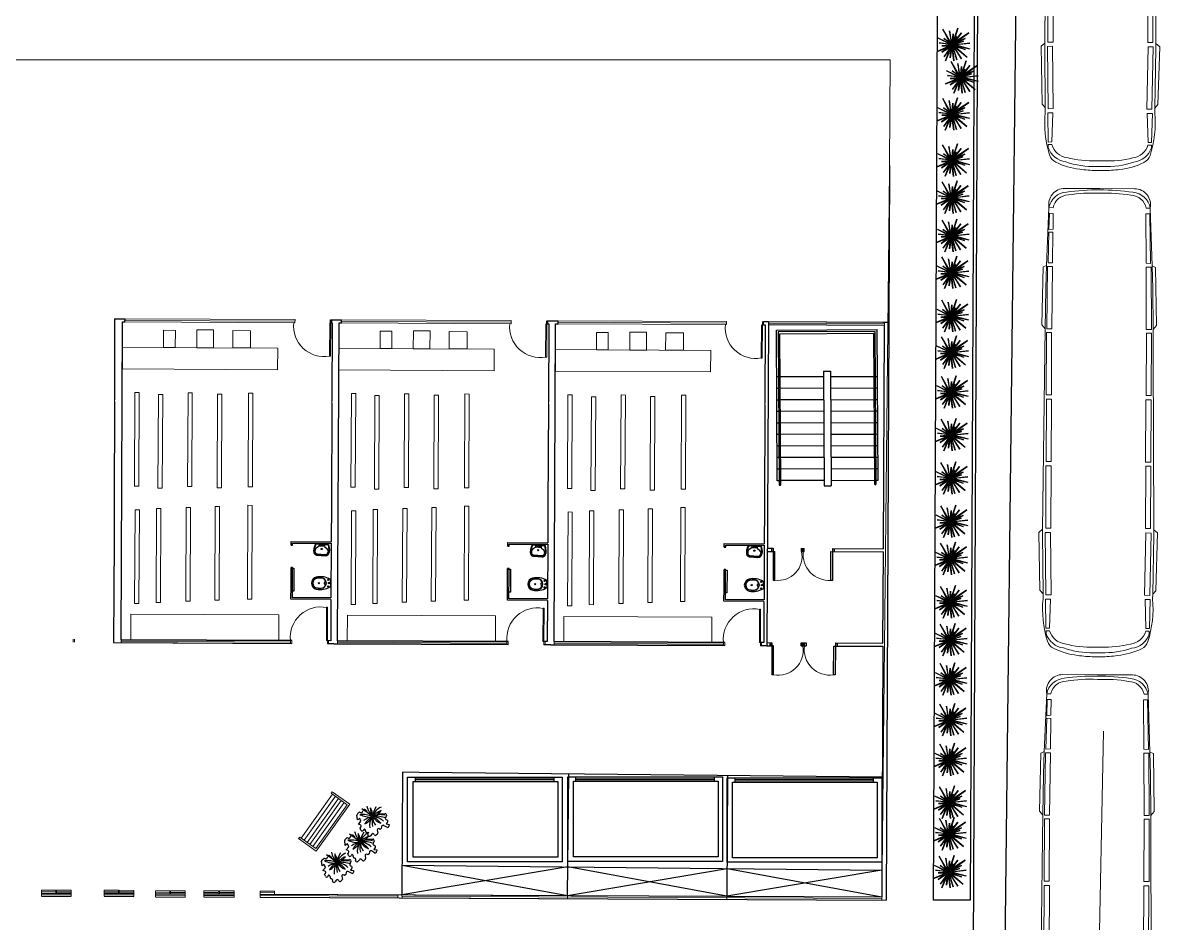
# Model space of a CAD drawing. Header units: metres. Extents: x 322294 to 7190115, y 7390841 to 10157759.
# Drawn here: x 323179.22 to 323210.85, y 7393270.47 to 7393295.47 of the extents above; entities that cross this region are included whole.
import ezdxf

# ---------------------------------------------------------------- set-up
doc = ezdxf.new("R2010")
doc.units = ezdxf.units.M
doc.layers.get('0').update_dxf_attribs({"lineweight": 18})
for name, color, linetype, lineweight in [('100_SIST_VIARIO_MEIO_FIO', 1, 'Continuous', 18), ('206_MURO_E_MURO_ARRIMO', 7, 'Continuous', 18), ('352_HIDROG_INTERM_TOP', 4, 'Continuous', 18), ('ESQUADRIA', 2, 'Continuous', 15), ('linagrossa', 7, 'Continuous', 25), ('MÓVEIS', 7, 'Continuous', 13), ('PISO', 254, 'Continuous', 9), ('VIDRO', 4, 'Continuous', 15)]:
    doc.layers.add(name, color=color, linetype=linetype, lineweight=lineweight)
for name, color, linetype in [('Alvenaria', 6, 'Continuous'), ('Corrimão', 1, 'Continuous'), ('greeb', 92, 'Continuous'), ('HIDRAULICA', 3, 'Continuous'), ('PECAS', 2, 'Continuous'), ('VEGET', 64, 'Continuous')]:
    doc.layers.add(name, color=color, linetype=linetype)

# ---------------------------------------------------------------- blocks, each defined once
blk = doc.blocks.new('terrestres_17')
at = {"color": 2}
for p, q in [((-1824.3, 139.3), (-2155.7, 126.6)), ((-1816.4, 159), (-1824.3, 139.3)), ((-1694.1, 143.5), (-1824.3, 139.3)), ((-1483.7, 164.6), (-1816.4, 159)), ((-1694.1, 143.5), (-1461.4, 145.6)), ((-1461.4, 145.6), (-1483.7, 164.6)), ((-1461.4, 145.6), (-1325.5, 146.9)), ((-313.5, 155.1), (-1325.5, 146.9)), ((-295.3, 176.4), (-313.5, 155.1)), ((-285.2, 155.3), (-313.5, 155.1)), ((36.3, 168.3), (-295.3, 176.4)), ((-285.2, 155.3), (56, 150.7)), ((56, 150.7), (36.3, 168.3)), ((56, 150.7), (84.4, 150.3)), ((-2155.7, 126.6), (-2155.7, 103.5)), ((-2266.2, -163.6), (-2266.2, 36.4)), ((-2266.2, -163.6), (-2266.2, -363.6)), ((-2155.7, -453.9), (-2155.7, -430.7)), ((-1824.3, -466.6), (-2155.7, -453.9)), ((-1694.1, -470.7), (-1824.3, -466.6)), ((-1816.4, -486.3), (-1824.3, -466.6)), ((-1483.7, -491.9), (-1816.4, -486.3)), ((-1694.1, -470.7), (-1461.4, -472.9)), ((-1461.4, -472.9), (-1483.7, -491.9)), ((-1461.4, -472.9), (-1325.5, -474.2)), ((-313.5, -482.4), (-1325.5, -474.2)), ((-285.2, -482.6), (-313.5, -482.4)), ((-295.3, -503.7), (-313.5, -482.4)), ((36.3, -495.6), (-295.3, -503.7)), ((-285.2, -482.6), (56, -478)), ((56, -478), (36.3, -495.6)), ((56, -478), (84.4, -477.6))]:
    blk.add_line(p, q, dxfattribs=at)
for points in [[(-1460.9, 107.1), (-1817.8, 103.9), (-1818.1, 133.2), (-1461.1, 136.3)], [(-1082.8, 107.9), (-1439.8, 107.9), (-1439.8, 137.2), (-1082.8, 137.2)], [(-701.3, 106.7), (-1058.3, 106.7), (-1058.3, 136), (-701.2, 136)], [(-319.8, 107.8), (-676.8, 107.8), (-676.8, 137.1), (-319.7, 137.1)], [(61.7, 104.3), (-295.2, 110.3), (-294.7, 139.6), (62.3, 133.6)], [(252.5, 112.5), (86.3, 106.8), (86.8, 136.1), (253.1, 133)], [(-2032.7, -429.9), (-2123, -428.9), (-2123.7, -451.6), (-2029.7, -453.6)], [(-1840.6, -431.8), (-2015.2, -430.7), (-2016, -453.4), (-1839.4, -457.3)], [(-1460.9, -434.3), (-1817.8, -431.2), (-1818.1, -460.4), (-1461.1, -463.6)], [(-1082.8, -435.2), (-1439.8, -435.2), (-1439.8, -464.5), (-1082.8, -464.5)], [(-701.3, -434), (-1058.3, -434), (-1058.3, -463.3), (-701.2, -463.3)], [(-319.8, -435.1), (-676.8, -435.1), (-676.8, -464.4), (-319.7, -464.4)], [(61.7, -431.6), (-295.2, -437.6), (-294.7, -466.9), (62.3, -460.9)], [(252.5, -439.7), (86.3, -434.1), (86.8, -463.4), (253.1, -460.3)]]:
    blk.add_lwpolyline(points, close=True, dxfattribs=at)
for points in [[(284, 132), (268.1, 132), (268.1, 112, -0.297448), (341.9, 25.2, -0.074649), (359.7, -144.6, -0.992585)], [(284, 132, -0.287049), (366.2, 31.5, -0.090034), (392.3, -144.4, -1.028789)], [(-2155.7, 126.6, 0.341663), (-2245.7, 26.5, 0.034688), (-2258.9, -163.5, -0.003915)], [(-2155.7, 103.5, 0.348631), (-2228.8, 15.9, 0.053738), (-2239.1, -163.3, -0.027372)], [(-2258.9, -163.6, -0.000026), (-2258.9, -163.5, 0.003683)], [(-2258.9, -163.6, -0.000026), (-2258.9, -163.5, 0.003683)], [(-2258.9, -163.6, 0.000026), (-2258.9, -163.8, -0.003683)], [(-2258.9, -163.6, 0.000026), (-2258.9, -163.8, -0.003683)], [(-2155.7, -453.9, -0.341663), (-2245.7, -353.8, -0.034688), (-2258.9, -163.8, 0.003915)], [(-2155.7, -430.7, -0.348631), (-2228.8, -343.2, -0.053738), (-2239.1, -164, 0.027372)], [(284, -459.3), (268.1, -459.3), (268.1, -439.2, 0.297448), (341.9, -352.5, 0.074649), (359.7, -182.6, 0.992585)], [(284, -459.3, 0.287049), (366.2, -358.8, 0.090034), (392.3, -182.9, 1.028789)], [(360.5, -163.6, 0.006599), (359.7, -144.6, 0.928253)], [(360.5, -163.6, -0.006599), (359.7, -182.6, -0.928253)], [(392.8, -163.6, 0.007789), (392.3, -144.4, 0.966191)], [(392.8, -163.6, -0.007789), (392.3, -182.9, -0.966191)]]:
    blk.add_lwpolyline(points, format="xyb", dxfattribs=at)
blk.add_lwpolyline([(-2123.7, 124.3), (-1839.4, 130), (-1840.6, 104.5), (-2123, 101.6), (-2123.7, 124.3)], dxfattribs=at)
for centre, radius, start, end in [((141.7, -465.3), 618.3, 72.53797, 95.31912), ((-2174.1, 36.4), 92.1, 78.52265, 180), ((305.3, 58), 70, 25.84124, 71.75702), ((-15, -97.2), 426, 6.50862, 25.84124), ((-356, -155), 771.6, 0.79761, 7.90516), ((-356, -172.3), 771.6, 352.09484, 359.20239), ((-722.1, -147.2), 1137.6, 359.17009, 0.14659), ((-722.1, -180.1), 1137.6, 359.85341, 0.82991), ((-15, -230.1), 426, 334.15876, 353.49138), ((-2174.1, -363.6), 92.1, 180, 281.47735), ((141.7, 138), 618.3, 264.68088, 287.46203), ((305.3, -385.3), 70, 288.24298, 334.15876)]:
    blk.add_arc(centre, radius, start, end, dxfattribs=at)
blk = doc.blocks.new('*U52')
at = {"color": 7, "xscale": 0.004847731468392426, "yscale": 0.004847731468392426, "zscale": 0.004847731468392426}
blk.add_blockref('terrestres_17', (4.486, 0.793), dxfattribs=at)
blk = doc.blocks.new('*U53')
at = {"layer": '100_SIST_VIARIO_MEIO_FIO', "color": 0, "linetype": 'ByBlock', "lineweight": -2, "transparency": 16777216}
for p in [(27, 0), (40.5, 0), (54, 0)]:
    blk.add_blockref('*U52', p, dxfattribs=at)
blk = doc.blocks.new('new block.dwg vaso sanitario')
at = {"layer": 'PECAS', "color": 0}
for q in [(0, 95.742742), (0, -95.742742)]:
    blk.add_line((0, 0), q, dxfattribs=at)
for centre, radius in [((40.000002, 0), 17.500001), ((62.500003, 91.500003), 17.500001), ((325.000014, 0), 15.000001), ((62.500003, -91.500004), 17.500001)]:
    blk.add_circle(centre, radius, dxfattribs=at)
for centre, radius, start, end in [((7.500001, 95.742742), 7.5, 120.612911, 180), ((281.877309, -367.965429), 546.302538, 78.038978, 120.612911), ((257.500011, 0), 145.000006, 94.115245, 180), ((257.500011, 0), 145.000006, 180, 265.884755), ((257.500011, 0), 138.500006, 94.115245, 180), ((257.500011, 0), 138.500006, 180, 265.884755), ((145.000006, 0), 30.000001, 213.541951, 146.458049), ((282.97582, -354.084727), 500.00002, 77.754014, 94.115245), ((282.97582, -354.084727), 493.50002, 77.754014, 94.115245), ((359.829176, 0), 131.170844, 0, 77.754014), ((359.829176, 0), 131.170844, 282.245986, 0), ((359.829176, 0), 137.670844, 0, 77.754014), ((359.829176, 0), 137.670844, 282.245986, 0), ((359.829176, 0), 170.170846, 0, 78.038978), ((359.829176, 0), 170.170846, 281.961022, 0), ((7.500001, -95.742742), 7.5, 180, 239.387089), ((281.877309, 367.965428), 546.302538, 239.387089, 281.961022), ((282.97582, 354.084726), 500.00002, 265.884755, 282.245986), ((282.97582, 354.084726), 493.50002, 265.884755, 282.245986)]:
    blk.add_arc(centre, radius, start, end, dxfattribs=at)
blk = doc.blocks.new('Escada Emergência')
at = {"layer": 'Alvenaria'}
for p, q in [((-4.18, -0.05), (-4.18, 0)), ((-4.18, 0), (0, 0)), ((-3.86, -0.05), (-3.86, 0)), ((-3.54, -0.05), (-3.54, 0)), ((-3.22, -0.05), (-3.22, 0)), ((-2.9, -0.05), (-2.9, 0)), ((-2.58, -0.05), (-2.58, 0)), ((-2.26, -0.05), (-2.26, 0)), ((-1.94, -0.05), (-1.94, 0)), ((-1.62, -0.05), (-1.62, 0)), ((-1.3, -0.05), (-1.3, 0)), ((0, -2.8), (0, 0)), ((-4.18, -1.3), (-4.18, -0.1)), ((-3.86, -1.3), (-3.86, -0.1)), ((-3.54, -1.3), (-3.54, -0.1)), ((-3.22, -1.3), (-3.22, -0.1)), ((-2.9, -1.3), (-2.9, -0.1)), ((-2.58, -1.3), (-2.58, -0.1)), ((-2.26, -1.3), (-2.26, -0.1)), ((-1.94, -1.3), (-1.94, -0.1)), ((-1.62, -1.3), (-1.62, -0.1)), ((-1.3, -1.3), (-1.3, -0.1)), ((-1.15, -1.3), (-4.33, -1.3)), ((-4.33, -1.5), (-4.33, -1.3)), ((-1.15, -1.5), (-4.33, -1.5)), ((-4.18, -1.5), (-4.18, -2.7)), ((-3.86, -1.5), (-3.86, -2.7)), ((-3.54, -1.5), (-3.54, -2.7)), ((-3.22, -1.5), (-3.22, -2.7)), ((-2.9, -1.5), (-2.9, -2.7)), ((-2.58, -1.5), (-2.58, -2.7)), ((-2.26, -1.5), (-2.26, -2.7)), ((-1.94, -1.5), (-1.94, -2.7)), ((-1.62, -1.5), (-1.62, -2.7)), ((-1.3, -1.5), (-1.3, -2.7)), ((-1.15, -1.5), (-1.15, -1.3)), ((-4.18, -2.75), (-4.18, -2.8)), ((-4.18, -2.8), (0, -2.8)), ((-3.86, -2.75), (-3.86, -2.8)), ((-3.54, -2.75), (-3.54, -2.8)), ((-3.22, -2.75), (-3.22, -2.8)), ((-2.9, -2.75), (-2.9, -2.8)), ((-2.58, -2.75), (-2.58, -2.8)), ((-2.26, -2.75), (-2.26, -2.8)), ((-1.94, -2.75), (-1.94, -2.8)), ((-1.62, -2.75), (-1.62, -2.8)), ((-1.3, -2.75), (-1.3, -2.8))]:
    blk.add_line(p, q, dxfattribs=at)
at = {"layer": 'Corrimão'}
blk.add_lwpolyline([(-4.28, -0.05), (-0.05, -0.05), (-0.05, -2.75), (-4.28, -2.75, -1), (-4.28, -2.7), (-0.1, -2.7), (-0.1, -0.1), (-4.28, -0.1, -1)], format="xyb", close=True, dxfattribs=at)
blk = doc.blocks.new('pia de banheiro')
at = {"layer": 'HIDRAULICA', "color": 0}
for p, q in [((-1167.941, -47.098), (-1167.741, -47.048)), ((-1167.941, -47.598), (-1167.941, -47.098)), ((-1167.921, -47.113), (-1167.736, -47.067)), ((-1167.921, -47.582), (-1167.921, -47.113)), ((-1167.921, -47.248), (-1167.841, -47.248)), ((-1167.841, -47.248), (-1167.767, -47.141)), ((-1167.841, -47.248), (-1167.841, -47.448)), ((-1167.741, -47.048), (-1167.632, -47.048)), ((-1167.741, -47.068), (-1167.632, -47.068)), ((-1167.685, -47.098), (-1167.632, -47.098)), ((-1167.541, -47.506), (-1167.541, -47.189)), ((-1167.511, -47.506), (-1167.511, -47.189)), ((-1167.491, -47.506), (-1167.491, -47.189)), ((-1167.941, -47.598), (-1167.741, -47.648)), ((-1167.841, -47.448), (-1167.921, -47.448)), ((-1167.921, -47.582), (-1167.736, -47.628)), ((-1167.841, -47.448), (-1167.771, -47.553)), ((-1167.741, -47.628), (-1167.632, -47.628)), ((-1167.741, -47.648), (-1167.632, -47.648)), ((-1167.687, -47.598), (-1167.632, -47.598))]:
    blk.add_line(p, q, dxfattribs=at)
for centre, radius in [((-1167.881, -47.348), 0.0195), ((-1167.881, -47.298), 0.0183), ((-1167.741, -47.348), 0.0234), ((-1167.881, -47.398), 0.0182)]:
    blk.add_circle(centre, radius, dxfattribs=at)
for centre, radius, start, end in [((-1167.685, -47.198), 0.1, 90, 145.2405), ((-1167.632, -47.189), 0.141, 0, 90), ((-1167.632, -47.189), 0.121, 0, 90), ((-1167.632, -47.189), 0.0914, 0, 90), ((-1167.687, -47.498), 0.1, 213.7272, 270), ((-1167.632, -47.506), 0.0914, 270, 0), ((-1167.632, -47.506), 0.121, 270, 0), ((-1167.632, -47.506), 0.141, 270, 0)]:
    blk.add_arc(centre, radius, start, end, dxfattribs=at)
blk = doc.blocks.new('tree-pl-31')
at = {"color": 0, "linetype": 'ByBlock'}
for p, q in [((-1.118, 0.086), (-0.991, 0.248)), ((-0.991, 0.248), (-0.91, 0.222)), ((-0.025, 0.096), (-0.862, 0.508)), ((-0.783, 0.29), (-0.75, 0.409)), ((-0.607, 0.471), (-0.458, 0.392)), ((0.314, 0.334), (0.829, 0.44)), ((0.946, 0.317), (0.902, 0.145)), ((0.977, 0.023), (1.035, 0.01)), ((-1.042, -0.33), (-1.136, -0.004)), ((-0.905, -0.207), (-1.042, -0.33)), ((-0.926, -0.64), (-0.782, -0.388)), ((-0.787, -0.657), (-0.926, -0.64)), ((-0.782, -0.388), (-0.905, -0.207)), ((-0.761, -0.878), (-0.716, -0.812)), ((0.668, -0.734), (0.62, -0.71)), ((0.74, -0.655), (0.668, -0.734)), ((0.74, -0.513), (0.74, -0.655)), ((1.118, -0.503), (0.872, -0.418)), ((1.101, -0.136), (1.021, -0.279)), ((1.021, -0.279), (1.238, -0.279)), ((1.238, -0.279), (1.25, -0.398)), ((-0.679, -1.011), (-0.761, -0.878)), ((-0.472, -0.907), (-0.499, -0.99)), ((-0.446, -0.906), (-0.472, -0.907)), ((-0.214, -1.12), (-0.244, -1.12)), ((-0.14, -1.29), (-0.129, -1.269)), ((-0.077, -1.333), (-0.14, -1.29)), ((0.128, -1.175), (0.069, -1.294)), ((0.32, -1.182), (0.291, -1.15)), ((0.533, -1.094), (0.473, -1.174)), ((0.481, -0.835), (0.551, -1.015))]:
    blk.add_line(p, q, dxfattribs=at)
for centre, radius, start, end in [((1.163, -0.151), 1.219, 124.5644, 168.64432), ((-1.04, 0.024), 0.1, 141.86272, 196.07988), ((-0.44, -1.708), 1.837, 77.33424, 105.43579), ((-0.44, 1.834), 1.837, 254.56421, 282.66576), ((-0.88, 0.317), 0.1, 252.24341, 344.54933), ((-0.654, 0.383), 0.1, 62.15895, 164.54933), ((0.679, -1.616), 1.837, 111.56279, 134.18424), ((1.134, 1.495), 1.837, 204.01258, 231.15221), ((-1.181, 0.474), 1.219, 305.80884, 342.56663), ((0.68, -0.921), 1.219, 123.73175, 160.48954), ((-1.182, -0.151), 1.219, 11.35568, 42.1465), ((0.929, 0.831), 1.219, 187.74703, 218.98324), ((1.083, -0.411), 1.219, 157.12713, 196.64003), ((0.719, -0.892), 1.219, 84.39933, 129.21764), ((-0.565, -1.675), 1.837, 48.96319, 73.76269), ((1.485, -0.961), 1.837, 121.9513, 146.58474), ((-1.047, 1.569), 1.837, 303.45503, 328.08846), ((1.805, 0.115), 1.837, 157.61267, 180.81329), ((1.163, 0.343), 1.219, 191.35568, 223.75306), ((1.805, 0.077), 1.837, 179.18671, 202.43807), ((0.558, -1.662), 1.837, 77.21474, 107.99123), ((0.114, -1.127), 1.219, 55.24334, 95.82227), ((0.895, 0.903), 1.219, 222.07606, 257.97502), ((0.849, 0.342), 0.1, 345.74529, 101.55475), ((0.999, 0.121), 0.1, 165.74529, 257.31082), ((1.013, -0.088), 0.1, 330.96283, 77.31082), ((-0.798, -0.756), 0.1, 325.85938, 83.2062), ((0.574, -0.799), 0.1, 62.83364, 201.1591), ((0.84, -0.513), 0.1, 71.08283, 180), ((1.151, -0.408), 0.1, 251.08283, 6.00473), ((-0.594, -0.959), 0.1, 211.51649, 342.00791), ((-0.442, -1.006), 0.1, 356.15566, 92.29225), ((-0.242, -1.02), 0.1, 176.15566, 268.75374), ((-0.216, -1.22), 0.1, 330.5417, 88.75374), ((-0.021, -1.25), 0.1, 235.69401, 333.92079), ((0.218, -1.219), 0.1, 43.07036, 153.92079), ((0.393, -1.113), 0.1, 223.07036, 322.83506), ((0.453, -1.034), 0.1, 322.83506, 10.9464)]:
    blk.add_arc(centre, radius, start, end, dxfattribs=at)
blk = doc.blocks.new('BANCO DE PRAÇA')
at = {"layer": 'MÓVEIS'}
for p, q in [((-1258.724, -31.249), (-1257.124, -31.249)), ((-1258.724, -31.849), (-1258.724, -31.249)), ((-1258.674, -31.299), (-1257.174, -31.299)), ((-1258.674, -31.849), (-1258.674, -31.299)), ((-1257.174, -31.299), (-1257.174, -31.849)), ((-1257.124, -31.249), (-1257.124, -31.849)), ((-1258.674, -31.399), (-1257.174, -31.399)), ((-1258.674, -31.499), (-1257.174, -31.499)), ((-1258.674, -31.599), (-1257.174, -31.599)), ((-1258.724, -31.799), (-1258.724, -31.849)), ((-1258.724, -31.849), (-1258.674, -31.849)), ((-1258.674, -31.699), (-1257.174, -31.699)), ((-1258.674, -31.799), (-1257.174, -31.799)), ((-1258.674, -31.849), (-1258.674, -31.799)), ((-1257.174, -31.799), (-1257.174, -31.849)), ((-1257.174, -31.849), (-1257.124, -31.849)), ((-1257.124, -31.849), (-1257.124, -31.799))]:
    blk.add_line(p, q, dxfattribs=at)
blk = doc.blocks.new('A$C21090EC6')
for p, q in [((6.75, 6), (1.87, 12.75)), ((1.87, 12.75), (5.62, 7.12)), ((6.75, 6), (1.87, 9.75)), ((1.87, 9.75), (6.37, 6.37)), ((6.75, 6), (4.12, 11.25)), ((4.12, 11.25), (5.57, 7.63)), ((6.75, 6), (5.25, 10.5)), ((5.25, 10.5), (6.64, 7.02)), ((6.75, 6), (6, 13.12)), ((6, 13.12), (6.75, 7.5)), ((6.75, 6), (8.25, 13.12)), ((6.75, 7.5), (8.25, 13.12)), ((6.75, 6), (11.62, 12)), ((6.75, 6), (8.62, 11.25)), ((6.75, 6), (12.37, 9.75)), ((12.37, 9.75), (7.5, 6.75)), ((11.62, 12), (7.58, 7.33)), ((8.62, 11.25), (7.58, 7.33)), ((6.75, 6), (0, 8.25)), ((0, 8.25), (4.87, 6.75)), ((6.75, 6), (0.37, 2.25)), ((0.37, 2.25), (5.49, 4.81)), ((6.75, 6), (1.12, 4.87)), ((1.12, 4.87), (5.93, 5.52)), ((6.75, 6), (2.25, 6.37)), ((2.25, 6.37), (5.62, 6.37)), ((6.75, 6), (3.37, 7.87)), ((3.37, 7.87), (4.87, 6.75)), ((6.75, 6), (4.12, 0.37)), ((6.75, 6), (4.12, 2.62)), ((4.12, 2.62), (5.93, 5.52)), ((6.37, 4.87), (4.12, 0.37)), ((6.75, 6), (6, 0.75)), ((6, 0.75), (6.37, 4.87)), ((6.75, 6), (12.75, 7.87)), ((6.75, 6), (13.12, 6.75)), ((6.75, 6), (9.37, 0)), ((6.75, 6), (13.12, 3.37)), ((6.75, 6), (7.12, 1.87)), ((6.75, 6), (12, 5.25)), ((6.75, 6), (9.75, 1.87)), ((6.75, 6), (11.62, 2.62)), ((7.12, 1.87), (7.12, 4.87)), ((12.75, 7.87), (7.5, 6.37)), ((13.12, 6.75), (7.5, 6)), ((9.75, 1.87), (7.5, 5.25)), ((9.37, 0), (7.5, 4.87)), ((12, 5.25), (7.87, 5.62)), ((13.12, 3.37), (8.25, 5.25)), ((8.25, 5.25), (11.62, 2.62)), ((4.12, 0.37), (4.12, 0.37))]:
    blk.add_line(p, q)

msp = doc.modelspace()

# ---------------------------------------------------------------- linework, layer by layer
at = {"layer": '206_MURO_E_MURO_ARRIMO'}
msp.add_line((323208.937, 7393259.747), (323209.251, 7393275.805), dxfattribs=at)
at = {"layer": '352_HIDROG_INTERM_TOP'}
for p, q in [((323149.861, 7393294.448), (323203.321, 7393294.448)), ((323203.321, 7393294.448), (323203.307, 7393291.507)), ((323203.306, 7393291.383), (323203.09, 7393271.114))]:
    msp.add_line(p, q, dxfattribs=at)
at = {"layer": 'ESQUADRIA'}
for centre, radius, start, end in [((323187.591, 7393287.053), 0.848, 173.7691, 280.3564), ((323193.596, 7393287.026), 0.848, 173.7691, 280.3564), ((323199.585, 7393287), 0.848, 173.7691, 280.3564), ((323200.21, 7393280.654), 0.664, 261.6791, 11.9465), ((323201.625, 7393280.712), 0.723, 173.6941, 273.7321), ((323187.501, 7393278.405), 0.848, 79.1211, 185.7084), ((323193.516, 7393278.378), 0.848, 79.1211, 185.7084), ((323199.533, 7393278.352), 0.848, 79.1211, 185.7084), ((323200.21, 7393278.051), 0.695, 258.9733, 9.4248), ((323201.646, 7393278.073), 0.714, 172.1297, 278.4274)]:
    msp.add_arc(centre, radius, start, end, dxfattribs=at)
at = {"layer": 'linagrossa'}
for p, q in [((323205.606, 7393263.234), (323205.963, 7393341.663)), ((323206.473, 7393265.573), (323207.223, 7393330.882)), ((323203.307, 7393291.507), (323203.287, 7393287.159)), ((323181.771, 7393287.25), (323182.061, 7393287.255)), ((323181.771, 7393287.25), (323181.773, 7393285.002)), ((323181.954, 7393278.343), (323181.994, 7393287.167)), ((323181.994, 7393287.167), (323182.06, 7393287.167)), ((323182.06, 7393287.167), (323182.061, 7393287.255)), ((323187.767, 7393287.141), (323187.767, 7393287.229)), ((323187.767, 7393287.229), (323187.907, 7393287.228)), ((323187.767, 7393287.141), (323187.819, 7393287.141)), ((323187.819, 7393287.141), (323187.809, 7393284.965)), ((323187.907, 7393287.228), (323188.076, 7393287.227)), ((323187.969, 7393278.315), (323188.01, 7393287.14)), ((323188.01, 7393287.14), (323188.076, 7393287.14)), ((323188.076, 7393287.14), (323188.076, 7393287.227)), ((323193.783, 7393287.114), (323193.783, 7393287.201)), ((323193.783, 7393287.201), (323193.922, 7393287.2)), ((323193.783, 7393287.114), (323193.834, 7393287.113)), ((323193.834, 7393287.113), (323193.824, 7393284.937)), ((323193.922, 7393287.2), (323194.092, 7393287.201)), ((323193.985, 7393278.289), (323194.026, 7393287.114)), ((323194.026, 7393287.114), (323194.092, 7393287.114)), ((323194.092, 7393287.114), (323194.092, 7393287.201)), ((323199.799, 7393287.088), (323199.799, 7393287.175)), ((323199.799, 7393287.175), (323199.938, 7393287.175)), ((323199.799, 7393287.088), (323199.85, 7393287.087)), ((323199.85, 7393287.087), (323199.84, 7393284.911)), ((323199.938, 7393287.175), (323199.897, 7393278.175)), ((323199.938, 7393287.175), (323203.122, 7393287.16)), ((323203.163, 7393287.072), (323199.938, 7393287.087)), ((323203.122, 7393287.16), (323203.287, 7393287.159)), ((323203.134, 7393280.869), (323203.163, 7393287.072)), ((323203.287, 7393287.159), (323203.214, 7393271.113)), ((323181.773, 7393284.961), (323181.76, 7393282.087)), ((323187.809, 7393284.924), (323187.796, 7393282.091)), ((323193.824, 7393284.896), (323193.811, 7393282.022)), ((323199.84, 7393284.87), (323199.827, 7393281.996)), ((323181.76, 7393282.087), (323181.755, 7393281.099)), ((323187.796, 7393282.091), (323187.791, 7393281.061)), ((323193.811, 7393282.022), (323193.807, 7393281.034)), ((323199.827, 7393281.996), (323199.823, 7393281.008)), ((323181.755, 7393281.099), (323181.742, 7393278.266)), ((323186.678, 7393280.97), (323186.679, 7393281.066)), ((323186.679, 7393281.066), (323187.791, 7393281.061)), ((323192.694, 7393280.942), (323192.694, 7393281.039)), ((323192.694, 7393281.039), (323193.807, 7393281.034)), ((323186.678, 7393280.99), (323186.719, 7393280.99)), ((323186.678, 7393280.97), (323186.719, 7393280.97)), ((323186.719, 7393280.97), (323186.719, 7393281.025)), ((323186.719, 7393281.025), (323187.791, 7393281.021)), ((323187.791, 7393281.021), (323187.784, 7393279.502)), ((323192.694, 7393280.963), (323192.735, 7393280.963)), ((323192.694, 7393280.942), (323192.735, 7393280.942)), ((323192.735, 7393280.942), (323192.735, 7393280.998)), ((323192.735, 7393280.998), (323193.806, 7393280.993)), ((323193.806, 7393280.993), (323193.799, 7393279.475)), ((323198.71, 7393280.916), (323198.71, 7393281.013)), ((323198.71, 7393281.013), (323199.823, 7393281.008)), ((323198.71, 7393280.937), (323198.751, 7393280.937)), ((323198.71, 7393280.916), (323198.751, 7393280.916)), ((323198.751, 7393280.916), (323198.751, 7393280.972)), ((323198.751, 7393280.972), (323199.822, 7393280.967)), ((323199.822, 7393280.967), (323199.816, 7393279.449)), ((323199.904, 7393280.883), (323200.072, 7393280.883)), ((323199.904, 7393280.796), (323200.118, 7393280.795)), ((323200.025, 7393280.884), (323200.024, 7393280.797)), ((323200.072, 7393280.797), (323200.068, 7393279.997)), ((323200.072, 7393280.884), (323200.072, 7393280.797)), ((323200.114, 7393279.996), (323200.118, 7393280.796)), ((323200.86, 7393280.794), (323200.861, 7393280.881)), ((323200.86, 7393280.791), (323200.906, 7393280.791)), ((323200.861, 7393280.879), (323200.933, 7393280.879)), ((323200.888, 7393280.881), (323200.887, 7393280.793)), ((323200.906, 7393280.881), (323200.906, 7393280.793)), ((323200.906, 7393280.791), (323200.933, 7393280.791)), ((323200.933, 7393280.793), (323200.933, 7393280.88)), ((323201.672, 7393279.99), (323201.675, 7393280.79)), ((323201.675, 7393280.788), (323203.134, 7393280.781)), ((323201.721, 7393280.79), (323201.717, 7393279.99)), ((323201.721, 7393280.877), (323201.721, 7393280.79)), ((323201.721, 7393280.875), (323203.134, 7393280.869)), ((323201.769, 7393280.877), (323201.769, 7393280.789)), ((323203.122, 7393278.246), (323203.134, 7393280.781)), ((323186.673, 7393279.808), (323186.675, 7393280.17)), ((323186.716, 7393280.349), (323186.675, 7393280.349)), ((323186.675, 7393280.17), (323186.675, 7393280.349)), ((323186.675, 7393280.349), (323186.716, 7393280.349)), ((323186.675, 7393280.327), (323186.716, 7393280.327)), ((323186.712, 7393279.507), (323186.715, 7393280.17)), ((323186.715, 7393280.17), (323186.716, 7393280.351)), ((323186.716, 7393280.327), (323186.756, 7393280.326)), ((323186.756, 7393280.326), (323186.753, 7393279.694)), ((323192.688, 7393279.78), (323192.69, 7393280.142)), ((323192.69, 7393280.142), (323192.691, 7393280.322)), ((323192.732, 7393280.321), (323192.691, 7393280.322)), ((323192.691, 7393280.322), (323192.732, 7393280.322)), ((323192.691, 7393280.299), (323192.732, 7393280.299)), ((323192.728, 7393279.48), (323192.731, 7393280.142)), ((323192.731, 7393280.142), (323192.732, 7393280.323)), ((323192.732, 7393280.299), (323192.772, 7393280.299)), ((323192.772, 7393280.299), (323192.769, 7393279.666)), ((323198.705, 7393279.754), (323198.706, 7393280.116)), ((323198.706, 7393280.116), (323198.707, 7393280.296)), ((323198.748, 7393280.295), (323198.707, 7393280.296)), ((323198.707, 7393280.296), (323198.748, 7393280.296)), ((323198.707, 7393280.273), (323198.748, 7393280.273)), ((323198.744, 7393279.454), (323198.747, 7393280.116)), ((323198.747, 7393280.116), (323198.748, 7393280.297)), ((323198.748, 7393280.273), (323198.788, 7393280.273)), ((323198.788, 7393280.273), (323198.785, 7393279.64)), ((323186.671, 7393279.467), (323186.673, 7393279.808)), ((323192.687, 7393279.439), (323192.688, 7393279.78)), ((323200.068, 7393279.997), (323200.114, 7393279.996)), ((323201.717, 7393279.99), (323201.672, 7393279.99)), ((323187.784, 7393279.461), (323186.671, 7393279.467)), ((323187.784, 7393279.502), (323186.712, 7393279.507)), ((323186.753, 7393279.694), (323186.713, 7393279.694)), ((323187.784, 7393279.461), (323187.779, 7393278.316)), ((323193.799, 7393279.475), (323192.728, 7393279.48)), ((323192.769, 7393279.666), (323192.729, 7393279.666)), ((323198.703, 7393279.413), (323198.705, 7393279.754)), ((323198.785, 7393279.64), (323198.745, 7393279.641)), ((323193.799, 7393279.434), (323192.687, 7393279.439)), ((323193.799, 7393279.434), (323193.794, 7393278.289)), ((323199.815, 7393279.408), (323198.703, 7393279.413)), ((323199.816, 7393279.449), (323198.744, 7393279.454)), ((323199.815, 7393279.408), (323199.81, 7393278.263)), ((323181.742, 7393278.266), (323186.692, 7393278.233)), ((323186.692, 7393278.321), (323181.954, 7393278.343)), ((323181.954, 7393278.343), (323186.692, 7393278.321)), ((323187.779, 7393278.316), (323187.658, 7393278.317)), ((323187.866, 7393278.228), (323187.686, 7393278.229)), ((323187.866, 7393278.228), (323192.707, 7393278.206)), ((323192.707, 7393278.206), (323187.881, 7393278.228)), ((323192.708, 7393278.294), (323187.969, 7393278.315)), ((323187.969, 7393278.315), (323192.708, 7393278.294)), ((323193.794, 7393278.289), (323193.673, 7393278.289)), ((323193.881, 7393278.201), (323193.701, 7393278.201)), ((323193.881, 7393278.201), (323198.723, 7393278.18)), ((323198.723, 7393278.18), (323193.897, 7393278.201)), ((323198.724, 7393278.268), (323193.985, 7393278.289)), ((323193.985, 7393278.289), (323198.724, 7393278.268)), ((323199.81, 7393278.263), (323199.689, 7393278.263)), ((323199.892, 7393278.261), (323200.035, 7393278.26)), ((323199.986, 7393278.173), (323199.987, 7393278.261)), ((323199.988, 7393278.257), (323199.988, 7393278.169)), ((323200.034, 7393278.173), (323200.035, 7393278.26)), ((323200.036, 7393278.256), (323200.035, 7393278.169)), ((323200.85, 7393278.257), (323200.984, 7393278.256)), ((323200.85, 7393278.169), (323200.85, 7393278.257)), ((323200.851, 7393278.253), (323200.851, 7393278.165)), ((323200.896, 7393278.256), (323200.895, 7393278.169)), ((323200.896, 7393278.165), (323200.897, 7393278.252)), ((323200.939, 7393278.17), (323200.939, 7393278.258)), ((323200.984, 7393278.258), (323200.984, 7393278.17)), ((323201.8, 7393278.254), (323201.799, 7393278.166)), ((323201.8, 7393278.252), (323203.122, 7393278.246)), ((323201.848, 7393278.254), (323201.847, 7393278.166)), ((323199.897, 7393278.175), (323199.718, 7393278.175)), ((323199.892, 7393278.173), (323200.035, 7393278.173)), ((323200.035, 7393278.169), (323200.032, 7393277.369)), ((323200.081, 7393278.169), (323200.035, 7393278.173)), ((323200.077, 7393277.369), (323200.081, 7393278.169)), ((323200.85, 7393278.169), (323200.938, 7393278.169)), ((323200.939, 7393278.169), (323200.984, 7393278.168)), ((323201.75, 7393277.367), (323201.754, 7393278.167)), ((323201.754, 7393278.165), (323203.122, 7393278.159)), ((323201.799, 7393278.166), (323201.796, 7393277.366)), ((323203.122, 7393278.159), (323203.09, 7393271.202)), ((323200.077, 7393277.369), (323200.032, 7393277.369)), ((323201.796, 7393277.366), (323201.75, 7393277.367)), ((323189.771, 7393274.66), (323189.755, 7393271.262)), ((323190.236, 7393274.658), (323189.771, 7393274.66)), ((323203.105, 7393274.529), (323190.236, 7393274.658)), ((323194.36, 7393271.241), (323194.394, 7393274.618)), ((323198.802, 7393274.572), (323198.787, 7393271.221)), ((323194.368, 7393272.035), (323189.755, 7393271.262)), ((323189.759, 7393272.084), (323203.099, 7393271.942)), ((323189.759, 7393272.084), (323194.36, 7393271.241)), ((323194.36, 7393271.241), (323198.79, 7393271.988)), ((323198.787, 7393271.221), (323194.368, 7393272.035)), ((323203.094, 7393271.942), (323198.787, 7393271.221)), ((323198.79, 7393271.988), (323203.09, 7393271.202)), ((323179.739, 7393271.308), (323180.566, 7393271.304)), ((323179.739, 7393271.308), (323180.566, 7393271.304)), ((323181.48, 7393271.305), (323182.306, 7393271.302)), ((323181.48, 7393271.305), (323182.306, 7393271.302)), ((323182.906, 7393271.289), (323183.732, 7393271.285)), ((323182.906, 7393271.289), (323183.732, 7393271.285)), ((323184.25, 7393271.287), (323185.092, 7393271.284)), ((323184.25, 7393271.287), (323185.092, 7393271.284)), ((323185.812, 7393271.28), (323203.09, 7393271.202)), ((323185.812, 7393271.28), (323194.36, 7393271.241)), ((323179.739, 7393271.22), (323180.565, 7393271.217)), ((323181.479, 7393271.218), (323182.306, 7393271.214)), ((323182.906, 7393271.201), (323183.732, 7393271.198)), ((323184.25, 7393271.2), (323185.091, 7393271.196)), ((323185.812, 7393271.193), (323203.214, 7393271.113))]:
    msp.add_line(p, q, dxfattribs=at)
for points in [[(323204.524, 7393271.112), (323204.692, 7393307.984), (323205.71, 7393307.979), (323205.542, 7393271.107)], [(323194.21, 7393272.177), (323189.914, 7393272.177), (323189.914, 7393274.527), (323194.21, 7393274.527)], [(323194.084, 7393272.306), (323190.063, 7393272.306), (323190.063, 7393274.407), (323194.084, 7393274.407)], [(323193.976, 7393274.407), (323190.134, 7393274.407), (323190.134, 7393274.527), (323193.976, 7393274.527)], [(323190.134, 7393274.467), (323193.976, 7393274.467), (323193.976, 7393274.467), (323190.134, 7393274.467)], [(323198.665, 7393272.182), (323194.369, 7393272.182), (323194.369, 7393274.531), (323198.665, 7393274.531)], [(323198.539, 7393272.31), (323194.518, 7393272.31), (323194.518, 7393274.412), (323198.539, 7393274.412)], [(323198.431, 7393274.412), (323194.589, 7393274.412), (323194.589, 7393274.531), (323198.431, 7393274.531)], [(323194.589, 7393274.471), (323198.431, 7393274.471), (323198.431, 7393274.471), (323194.589, 7393274.471)], [(323203.087, 7393272.161), (323198.791, 7393272.161), (323198.791, 7393274.511), (323203.087, 7393274.511)], [(323202.853, 7393274.391), (323199.011, 7393274.391), (323199.011, 7393274.511), (323202.853, 7393274.511)], [(323199.011, 7393274.451), (323202.853, 7393274.451), (323202.853, 7393274.451), (323199.011, 7393274.451)], [(323202.961, 7393272.29), (323198.94, 7393272.29), (323198.94, 7393274.391), (323202.961, 7393274.391)]]:
    msp.add_lwpolyline(points, close=True, dxfattribs=at)
at = {"layer": 'PISO'}
for p, q in [((323186.784, 7393287.233), (323186.783, 7393287.145)), ((323187.745, 7393286.214), (323187.749, 7393287.141)), ((323187.777, 7393287.141), (323187.773, 7393286.214)), ((323187.778, 7393287.228), (323187.777, 7393287.141)), ((323187.808, 7393287.228), (323187.807, 7393287.141)), ((323192.789, 7393287.206), (323192.788, 7393287.118)), ((323193.749, 7393286.187), (323193.754, 7393287.114)), ((323193.782, 7393287.113), (323193.778, 7393286.187)), ((323193.783, 7393287.201), (323193.782, 7393287.113)), ((323193.813, 7393287.201), (323193.812, 7393287.113)), ((323198.777, 7393287.18), (323198.777, 7393287.092)), ((323199.738, 7393286.161), (323199.742, 7393287.088)), ((323199.771, 7393287.088), (323199.767, 7393286.161)), ((323199.771, 7393287.175), (323199.771, 7393287.088)), ((323199.801, 7393287.175), (323199.801, 7393287.087)), ((323187.773, 7393286.214), (323187.745, 7393286.214)), ((323193.778, 7393286.187), (323193.749, 7393286.187)), ((323199.767, 7393286.161), (323199.738, 7393286.161)), ((323187.662, 7393279.243), (323187.658, 7393278.317)), ((323187.691, 7393279.243), (323187.662, 7393279.243)), ((323187.686, 7393278.316), (323187.691, 7393279.243)), ((323193.677, 7393279.216), (323193.673, 7393278.289)), ((323193.706, 7393279.216), (323193.677, 7393279.216)), ((323193.702, 7393278.289), (323193.706, 7393279.216)), ((323199.694, 7393279.19), (323199.689, 7393278.263)), ((323199.722, 7393279.19), (323199.694, 7393279.19)), ((323199.718, 7393278.263), (323199.722, 7393279.19)), ((323180.621, 7393278.271), (323180.622, 7393278.359)), ((323180.656, 7393278.271), (323180.656, 7393278.359)), ((323186.657, 7393278.234), (323186.657, 7393278.321)), ((323186.692, 7393278.233), (323186.692, 7393278.321)), ((323187.686, 7393278.229), (323187.686, 7393278.316)), ((323187.716, 7393278.229), (323187.716, 7393278.316)), ((323192.673, 7393278.206), (323192.673, 7393278.294)), ((323192.707, 7393278.206), (323192.708, 7393278.294)), ((323193.701, 7393278.201), (323193.702, 7393278.289)), ((323193.732, 7393278.201), (323193.732, 7393278.289)), ((323198.689, 7393278.18), (323198.689, 7393278.268)), ((323198.723, 7393278.18), (323198.724, 7393278.268)), ((323199.718, 7393278.175), (323199.718, 7393278.263)), ((323199.748, 7393278.175), (323199.748, 7393278.263))]:
    msp.add_line(p, q, dxfattribs=at)
for points in [[(323183.457, 7393286.453), (323183.131, 7393286.455), (323183.133, 7393286.935), (323183.459, 7393286.933)], [(323184.52, 7393286.449), (323184.057, 7393286.451), (323184.059, 7393286.948), (323184.522, 7393286.946)], [(323185.549, 7393286.444), (323185.052, 7393286.446), (323185.054, 7393286.926), (323185.551, 7393286.924)], [(323189.472, 7393286.426), (323189.146, 7393286.428), (323189.149, 7393286.907), (323189.474, 7393286.906)], [(323190.535, 7393286.421), (323190.072, 7393286.423), (323190.075, 7393286.92), (323190.538, 7393286.918)], [(323191.564, 7393286.417), (323191.067, 7393286.419), (323191.069, 7393286.899), (323191.567, 7393286.896)], [(323195.488, 7393286.39), (323195.162, 7393286.391), (323195.165, 7393286.871), (323195.49, 7393286.87)], [(323196.551, 7393286.385), (323196.088, 7393286.387), (323196.091, 7393286.884), (323196.554, 7393286.882)], [(323197.58, 7393286.38), (323197.083, 7393286.383), (323197.085, 7393286.862), (323197.583, 7393286.86)], [(323181.988, 7393285.86), (323186.301, 7393285.841), (323186.303, 7393286.441), (323181.991, 7393286.46)], [(323188.004, 7393285.833), (323192.316, 7393285.813), (323192.319, 7393286.413), (323188.006, 7393286.433)], [(323194.02, 7393285.797), (323198.332, 7393285.777), (323198.335, 7393286.377), (323194.022, 7393286.397)], [(323182.444, 7393282.603), (323182.324, 7393282.603), (323182.336, 7393285.208), (323182.456, 7393285.207)], [(323183.096, 7393282.548), (323182.976, 7393282.549), (323182.988, 7393285.153), (323183.108, 7393285.153)], [(323183.919, 7393282.596), (323183.799, 7393282.597), (323183.811, 7393285.201), (323183.931, 7393285.201)], [(323184.742, 7393282.558), (323184.622, 7393282.559), (323184.634, 7393285.163), (323184.754, 7393285.162)], [(323185.6, 7393282.588), (323185.48, 7393282.589), (323185.492, 7393285.193), (323185.612, 7393285.193)], [(323188.46, 7393282.575), (323188.34, 7393282.576), (323188.352, 7393285.18), (323188.472, 7393285.18)], [(323189.935, 7393282.569), (323189.815, 7393282.569), (323189.827, 7393285.174), (323189.947, 7393285.173)], [(323191.615, 7393282.561), (323191.495, 7393282.562), (323191.507, 7393285.166), (323191.627, 7393285.165)], [(323189.111, 7393282.521), (323188.991, 7393282.522), (323189.003, 7393285.126), (323189.123, 7393285.125)], [(323190.758, 7393282.531), (323190.638, 7393282.531), (323190.65, 7393285.136), (323190.77, 7393285.135)], [(323194.476, 7393282.539), (323194.356, 7393282.54), (323194.368, 7393285.144), (323194.488, 7393285.144)], [(323195.127, 7393282.485), (323195.007, 7393282.485), (323195.019, 7393285.09), (323195.139, 7393285.089)], [(323195.951, 7393282.533), (323195.831, 7393282.533), (323195.843, 7393285.138), (323195.963, 7393285.137)], [(323196.774, 7393282.495), (323196.654, 7393282.495), (323196.666, 7393285.1), (323196.786, 7393285.099)], [(323197.631, 7393282.525), (323197.511, 7393282.525), (323197.523, 7393285.13), (323197.643, 7393285.129)], [(323183.87, 7393279.409), (323183.75, 7393279.41), (323183.762, 7393282.014), (323183.882, 7393282.014)], [(323184.677, 7393279.44), (323184.557, 7393279.44), (323184.568, 7393282.045), (323184.688, 7393282.044)], [(323185.586, 7393279.47), (323185.466, 7393279.471), (323185.477, 7393282.075), (323185.598, 7393282.074)], [(323189.886, 7393279.382), (323189.766, 7393279.382), (323189.778, 7393281.987), (323189.898, 7393281.986)], [(323190.692, 7393279.412), (323190.572, 7393279.413), (323190.584, 7393282.017), (323190.704, 7393282.017)], [(323191.601, 7393279.443), (323191.481, 7393279.443), (323191.493, 7393282.048), (323191.613, 7393282.047)], [(323197.617, 7393279.406), (323197.497, 7393279.407), (323197.509, 7393282.011), (323197.629, 7393282.011)], [(323182.447, 7393279.347), (323182.327, 7393279.348), (323182.339, 7393281.952), (323182.459, 7393281.952)], [(323183.047, 7393279.379), (323182.927, 7393279.379), (323182.939, 7393281.984), (323183.059, 7393281.983)], [(323188.462, 7393279.32), (323188.342, 7393279.32), (323188.354, 7393281.925), (323188.474, 7393281.924)], [(323189.063, 7393279.351), (323188.943, 7393279.352), (323188.954, 7393281.956), (323189.075, 7393281.956)], [(323194.478, 7393279.284), (323194.358, 7393279.284), (323194.37, 7393281.889), (323194.49, 7393281.888)], [(323195.079, 7393279.315), (323194.959, 7393279.316), (323194.97, 7393281.92), (323195.091, 7393281.92)], [(323195.902, 7393279.346), (323195.782, 7393279.346), (323195.794, 7393281.951), (323195.914, 7393281.95)], [(323196.708, 7393279.376), (323196.588, 7393279.377), (323196.6, 7393281.981), (323196.72, 7393281.981)], [(323186.336, 7393278.333), (323182.22, 7393278.352), (323182.223, 7393279.053), (323186.339, 7393279.034)], [(323192.351, 7393278.305), (323188.235, 7393278.324), (323188.239, 7393279.026), (323192.354, 7393279.007)], [(323198.367, 7393278.269), (323194.251, 7393278.288), (323194.255, 7393278.989), (323198.37, 7393278.971)]]:
    msp.add_lwpolyline(points, close=True, dxfattribs=at)
at = {"layer": 'VIDRO'}
for p, q in [((323182.06, 7393287.167), (323186.783, 7393287.145)), ((323182.061, 7393287.255), (323186.784, 7393287.233)), ((323186.783, 7393287.189), (323182.061, 7393287.211)), ((323188.076, 7393287.227), (323192.789, 7393287.206)), ((323192.788, 7393287.162), (323188.076, 7393287.183)), ((323188.076, 7393287.14), (323192.788, 7393287.118)), ((323193.782, 7393287.114), (323193.783, 7393287.114)), ((323193.783, 7393287.157), (323193.783, 7393287.157)), ((323194.092, 7393287.201), (323198.777, 7393287.18)), ((323198.777, 7393287.136), (323194.092, 7393287.157)), ((323194.092, 7393287.114), (323198.777, 7393287.092)), ((323199.799, 7393287.131), (323199.771, 7393287.132)), ((323199.771, 7393287.088), (323199.799, 7393287.088)), ((323199.938, 7393287.175), (323199.938, 7393287.087)), ((323203.163, 7393287.16), (323199.938, 7393287.175)), ((323199.938, 7393287.131), (323203.163, 7393287.116)), ((323199.938, 7393287.087), (323203.163, 7393287.072)), ((323203.163, 7393287.072), (323203.163, 7393287.16)), ((323181.773, 7393284.961), (323181.773, 7393285.002)), ((323187.809, 7393284.924), (323187.809, 7393284.965)), ((323193.824, 7393284.896), (323193.824, 7393284.937)), ((323199.84, 7393284.87), (323199.84, 7393284.911)), ((323180.621, 7393278.271), (323180.622, 7393278.359)), ((323181.954, 7393278.343), (323181.953, 7393278.265)), ((323181.953, 7393278.265), (323186.657, 7393278.234)), ((323186.657, 7393278.321), (323181.954, 7393278.343)), ((323181.954, 7393278.304), (323186.657, 7393278.277)), ((323186.657, 7393278.234), (323186.657, 7393278.321)), ((323187.969, 7393278.315), (323187.969, 7393278.228)), ((323192.673, 7393278.294), (323187.969, 7393278.315)), ((323187.969, 7393278.271), (323192.673, 7393278.25)), ((323187.969, 7393278.228), (323192.673, 7393278.206)), ((323192.673, 7393278.206), (323192.673, 7393278.294)), ((323193.985, 7393278.289), (323193.985, 7393278.2)), ((323198.689, 7393278.268), (323193.985, 7393278.288)), ((323193.985, 7393278.245), (323198.689, 7393278.223)), ((323193.985, 7393278.2), (323198.689, 7393278.179)), ((323198.689, 7393278.179), (323198.689, 7393278.268)), ((323179.74, 7393271.389), (323179.739, 7393271.22)), ((323179.739, 7393271.308), (323180.566, 7393271.304)), ((323180.565, 7393271.26), (323179.739, 7393271.264)), ((323180.143, 7393271.387), (323179.74, 7393271.389)), ((323179.74, 7393271.348), (323180.143, 7393271.346)), ((323180.143, 7393271.387), (323180.143, 7393271.306)), ((323180.156, 7393271.39), (323180.156, 7393271.306)), ((323180.566, 7393271.385), (323180.156, 7393271.387)), ((323180.156, 7393271.346), (323180.566, 7393271.344)), ((323180.566, 7393271.385), (323180.565, 7393271.217)), ((323181.48, 7393271.386), (323181.479, 7393271.218)), ((323181.883, 7393271.385), (323181.48, 7393271.386)), ((323181.48, 7393271.345), (323181.883, 7393271.343)), ((323181.48, 7393271.305), (323182.306, 7393271.302)), ((323182.306, 7393271.258), (323181.48, 7393271.262)), ((323181.883, 7393271.385), (323181.883, 7393271.304)), ((323181.897, 7393271.388), (323181.896, 7393271.303)), ((323181.896, 7393271.343), (323182.306, 7393271.341)), ((323182.306, 7393271.383), (323181.897, 7393271.384)), ((323182.306, 7393271.383), (323182.306, 7393271.214)), ((323182.907, 7393271.37), (323182.906, 7393271.201)), ((323182.906, 7393271.329), (323183.31, 7393271.327)), ((323182.906, 7393271.289), (323183.732, 7393271.285)), ((323183.732, 7393271.241), (323182.906, 7393271.245)), ((323183.31, 7393271.368), (323182.907, 7393271.37)), ((323183.31, 7393271.368), (323183.309, 7393271.287)), ((323183.323, 7393271.371), (323183.323, 7393271.287)), ((323183.733, 7393271.366), (323183.323, 7393271.368)), ((323183.323, 7393271.327), (323183.733, 7393271.325)), ((323183.733, 7393271.366), (323183.732, 7393271.198)), ((323184.251, 7393271.368), (323184.25, 7393271.2)), ((323184.25, 7393271.327), (323184.654, 7393271.325)), ((323184.25, 7393271.287), (323185.092, 7393271.284)), ((323185.092, 7393271.24), (323184.25, 7393271.244)), ((323184.654, 7393271.367), (323184.251, 7393271.368)), ((323184.654, 7393271.367), (323184.653, 7393271.286)), ((323184.682, 7393271.37), (323184.682, 7393271.285)), ((323185.092, 7393271.365), (323184.682, 7393271.366)), ((323184.682, 7393271.325), (323185.092, 7393271.323)), ((323185.092, 7393271.365), (323185.091, 7393271.196)), ((323185.813, 7393271.361), (323185.812, 7393271.193)), ((323185.812, 7393271.32), (323186.216, 7393271.318)), ((323185.812, 7393271.28), (323189.639, 7393271.263)), ((323189.639, 7393271.219), (323185.812, 7393271.237)), ((323186.216, 7393271.359), (323185.813, 7393271.361)), ((323186.216, 7393271.359), (323186.215, 7393271.278)), ((323189.639, 7393271.263), (323189.639, 7393271.175)), ((323189.758, 7393271.175), (323189.755, 7393271.262)), ((323189.755, 7393271.262), (323203.09, 7393271.202)), ((323194.36, 7393271.241), (323194.359, 7393271.154)), ((323180.565, 7393271.217), (323179.739, 7393271.22)), ((323182.306, 7393271.214), (323181.479, 7393271.218)), ((323183.732, 7393271.198), (323182.906, 7393271.201)), ((323185.091, 7393271.196), (323184.25, 7393271.2)), ((323189.639, 7393271.175), (323185.812, 7393271.193)), ((323189.757, 7393271.219), (323203.09, 7393271.158)), ((323203.09, 7393271.114), (323189.758, 7393271.175)), ((323198.787, 7393271.221), (323198.787, 7393271.134)), ((323203.09, 7393271.202), (323203.09, 7393271.114))]:
    msp.add_line(p, q, dxfattribs=at)

# ---------------------------------------------------------------- block references
at = {"layer": '100_SIST_VIARIO_MEIO_FIO', "rotation": 269.7387728791572}
msp.add_blockref('*U53', (323209.299, 7393324.869, -0.057), dxfattribs=at)
at = {"layer": 'Alvenaria', "xscale": -1, "rotation": 270.3360900300472}
msp.add_blockref('Escada Emergência', (323202.959, 7393286.955), dxfattribs=at)
at = {"layer": 'greeb', "xscale": 0.3879369405340169, "yscale": 0.3879369405340169, "zscale": 0.3879369405340169, "rotation": 350.4509584011454}
for p in [(323188.941, 7393273.4), (323188.6, 7393272.692), (323187.955, 7393272.12)]:
    msp.add_blockref('tree-pl-31', p, dxfattribs=at)
at = {"layer": 'MÓVEIS', "color": 0, "xscale": 0.7210815143997571, "yscale": 0.7210815143997571, "zscale": 0.7210815143997571, "rotation": 265.6100521351752}
for p in [(323157.113, 7392438.681), (323163.131, 7392438.651), (323169.137, 7392438.635)]:
    msp.add_blockref('pia de banheiro', p, dxfattribs=at)
at = {"layer": 'MÓVEIS', "xscale": 0.001000000000000001, "yscale": 0.001000000000000001, "zscale": 0.001000000000000001, "rotation": 180.2463357083141}
for p in [(323187.768, 7393279.915), (323193.783, 7393279.887), (323199.799, 7393279.861)]:
    msp.add_blockref('new block.dwg vaso sanitario', p, dxfattribs=at)
at = {"layer": 'MÓVEIS', "rotation": 234.4717189060468}
msp.add_blockref('BANCO DE PRAÇA', (322482.284, 7392231.228), dxfattribs=at)
at = {"layer": 'VEGET', "xscale": 0.0689040690710979, "yscale": 0.0689040690710979, "zscale": 0.0689040690710979, "rotation": 269.7387728791572}
for p in [(323204.634, 7393295.326), (323204.863, 7393294.421), (323204.626, 7393293.395), (323204.62, 7393292.115), (323204.615, 7393291.083), (323204.61, 7393290.021), (323204.606, 7393288.997), (323204.6, 7393287.794), (323204.595, 7393286.782), (323204.59, 7393285.674), (323204.585, 7393284.49), (323204.579, 7393283.287), (323204.574, 7393282.083), (323204.569, 7393281.052), (323204.564, 7393279.848), (323204.559, 7393278.798), (323204.554, 7393277.705), (323204.549, 7393276.577), (323204.544, 7393275.47), (323204.538, 7393274.286), (323204.534, 7393273.407), (323204.53, 7393272.357)]:
    msp.add_blockref('A$C21090EC6', p, dxfattribs=at)

doc.saveas('drawing.dxf')
